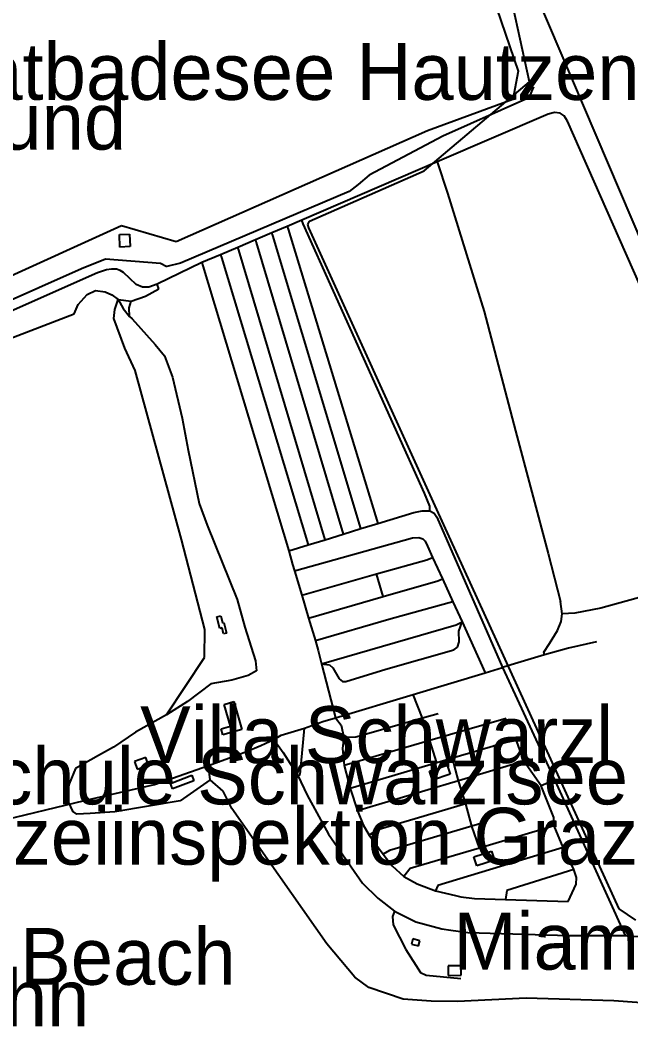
# Model space of a CAD drawing. Extents: x -3657 to 4700, y -7332 to 8131.
# Drawn here: x -1096 to -630, y -1167 to -385 of the extents above; entities that cross this region are included whole.
import ezdxf

# ---------------------------------------------------------------- set-up
doc = ezdxf.new("R2010")
doc.units = 0
for name, color, linetype in [('OSM_BUILDING_YES', 9, 'CONTINUOUS'), ('OSM_HIGHWAY_FOOTWAY', 8, 'CONTINUOUS'), ('OSM_HIGHWAY_PATH', 8, 'CONTINUOUS'), ('OSM_HIGHWAY_SERVICE', 8, 'CONTINUOUS'), ('OSM_HIGHWAY_TRACK', 8, 'CONTINUOUS'), ('OSM_LABELS', 8, 'CONTINUOUS'), ('OSM_LANDUSE_COMMERCIAL', 3, 'CONTINUOUS'), ('OSM_LANDUSE_FOREST', 3, 'CONTINUOUS'), ('OSM_NATURAL_WATER', 4, 'CONTINUOUS')]:
    doc.layers.add(name, color=color, linetype=linetype)

msp = doc.modelspace()

# ---------------------------------------------------------------- linework, layer by layer
at = {"layer": 'OSM_BUILDING_YES'}
for p, q in [((-1020.016537, -549.075655), (-1012.287971, -548.708712)), ((-1019.56147, -558.61618), (-1020.016537, -549.075655)), ((-1012.287971, -548.708712), (-1011.832904, -558.249237)), ((-1011.832904, -558.249237), (-1019.56147, -558.61618)), ((-945.521958, -841.106891), (-942.510927, -840.350766)), ((-943.299711, -849.969127), (-945.521958, -841.106891)), ((-942.510927, -840.350766), (-941.183646, -845.621405)), ((-941.5477, -849.524347), (-943.299711, -849.969127)), ((-940.387278, -854.161175), (-941.5477, -849.524347)), ((-941.183646, -845.621405), (-940.281095, -845.399015)), ((-940.281095, -845.399015), (-938.218122, -853.61632)), ((-938.218122, -853.61632), (-940.387278, -854.161175)), ((-939.954963, -908.046237), (-932.590451, -905.922414)), ((-932.590451, -905.922414), (-926.48496, -927.149525)), ((-935.161584, -924.714356), (-939.954963, -908.046237)), ((-942.245471, -926.749224), (-935.161584, -924.714356)), ((-940.933359, -931.319335), (-942.245471, -926.749224)), ((-926.48496, -927.149525), (-940.933359, -931.319335)), ((-999.819117, -948.587907), (-1008.594339, -951.756963)), ((-1008.594339, -951.756963), (-1006.478274, -957.628055)), ((-997.703052, -954.458999), (-999.819117, -948.587907)), ((-903.595055, -948.07641), (-902.176761, -946.730952)), ((-899.59046, -952.301818), (-903.595055, -948.07641)), ((-902.176761, -946.730952), (-898.172166, -950.956359)), ((-898.172166, -950.956359), (-899.59046, -952.301818)), ((-1006.478274, -957.628055), (-997.703052, -954.458999)), ((-783.244822, -959.006872), (-769.75965, -954.525716)), ((-780.954315, -965.934316), (-783.244822, -959.006872)), ((-769.75965, -954.525716), (-767.461558, -961.46428)), ((-980.979315, -968.425082), (-964.71823, -962.198166)), ((-979.386578, -972.594892), (-980.979315, -968.425082)), ((-963.125493, -966.356856), (-979.386578, -972.594892)), ((-964.71823, -962.198166), (-963.125493, -966.356856)), ((-767.461558, -961.46428), (-780.954315, -965.934316)), ((-749.183006, -1024.534042), (-735.697834, -1020.052886)), ((-735.697834, -1020.052886), (-733.399742, -1026.99145)), ((-746.892499, -1031.461486), (-749.183006, -1024.534042)), ((-733.399742, -1026.99145), (-746.892499, -1031.461486)), ((-795.827444, -1087.2591), (-796.843762, -1091.139803)), ((-796.843762, -1091.139803), (-791.489132, -1092.551979)), ((-790.46523, -1088.671276), (-795.827444, -1087.2591)), ((-791.489132, -1092.551979), (-790.46523, -1088.671276)), ((-759.06556, -1107.718967), (-768.940528, -1107.830162)), ((-768.940528, -1107.830162), (-768.857099, -1115.046712)), ((-758.982131, -1114.935517), (-759.06556, -1107.718967)), ((-768.857099, -1115.046712), (-758.982131, -1114.935517))]:
    msp.add_line(p, q, dxfattribs=at)
at = {"layer": 'OSM_HIGHWAY_FOOTWAY'}
for p, q in [((-1000.008728, -596.066631), (-989.868303, -590.429048)), ((-989.868303, -590.429048), (-991.089402, -586.870811)), ((-1020.858413, -598.601876), (-1010.998613, -600.014051)), ((-1010.998613, -600.014051), (-1000.008728, -596.066631)), ((-818.664257, -825.728633), (-823.7686, -808.382224)), ((-788.546361, -918.631994), (-795.584741, -900.396026)), ((-782.85043, -935.700415), (-788.546361, -918.631994)), ((-777.541308, -952.713239), (-782.85043, -935.700415)), ((-952.044595, -954.636911), (-936.595047, -949.132762)), ((-761.007182, -966.412454), (-765.701963, -949.221718)), ((-993.235804, -969.303522), (-952.044595, -954.636911)), ((-755.440187, -983.892296), (-761.007182, -966.412454)), ((-1046.691088, -981.523844), (-993.235804, -969.303522)), ((-1117.14315, -998.369876), (-1046.691088, -981.523844)), ((-750.798497, -1001.016315), (-755.440187, -983.892296)), ((-745.094982, -1017.873466), (-750.798497, -1001.016315)), ((-809.995218, -1065.943033), (-811.489357, -1070.012767)), ((-811.489357, -1070.012767), (-810.981198, -1076.51767)), ((-810.981198, -1076.51767), (-801.318594, -1095.242896)), ((-801.318594, -1095.242896), (-790.032915, -1112.845053)), ((-790.032915, -1112.845053), (-785.831124, -1115.002234)), ((-785.831124, -1115.002234), (-759.315847, -1117.526359))]:
    msp.add_line(p, q, dxfattribs=at)
at = {"layer": 'OSM_HIGHWAY_PATH'}
for p, q in [((-1044.529517, -594.943562), (-1038.249583, -591.93018)), ((-1038.249583, -591.93018), (-1030.907824, -592.753022)), ((-1030.907824, -592.753022), (-1025.848988, -595.032518)), ((-1051.575481, -602.549295), (-1044.529517, -594.943562)), ((-1025.848988, -595.032518), (-1020.858413, -598.601876)), ((-1023.399207, -606.207609), (-1020.858413, -598.601876)), ((-1020.858413, -598.601876), (-1017.195118, -605.651634)), ((-1012.462414, -605.151257), (-1010.998613, -600.014051)), ((-1134.132343, -640.311093), (-1054.669941, -609.587934)), ((-1054.669941, -609.587934), (-1051.575481, -602.549295)), ((-1024.241082, -613.257367), (-1023.399207, -606.207609)), ((-1017.195118, -605.651634), (-1012.30314, -611.678399)), ((-1012.30314, -611.678399), (-1012.462414, -605.151257)), ((-1015.791992, -635.796578), (-1024.241082, -613.257367)), ((-1012.30314, -611.678399), (-1010.149153, -613.535354)), ((-1010.149153, -613.535354), (-992.682139, -632.983347)), ((-992.682139, -632.983347), (-985.636174, -641.712149)), ((-1007.896568, -652.987314), (-1015.791992, -635.796578)), ((-985.636174, -641.712149), (-979.439669, -658.057803)), ((-972.67433, -782.062385), (-1007.896568, -652.987314)), ((-979.439669, -658.057803), (-972.113079, -689.348055)), ((-972.113079, -689.348055), (-967.607909, -713.855417)), ((-967.607909, -713.855417), (-959.151235, -754.441565)), ((-959.151235, -754.441565), (-952.95473, -771.065207)), ((-952.95473, -771.065207), (-930.125501, -827.997009)), ((-954.646065, -850.825328), (-972.67433, -782.062385)), ((-930.125501, -827.997009), (-924.209621, -849.124045)), ((-954.92669, -872.241471), (-954.646065, -850.825328)), ((-924.209621, -849.124045), (-916.041157, -874.776715)), ((-983.944839, -915.918838), (-954.92669, -872.241471)), ((-916.041157, -874.776715), (-915.191697, -882.382448)), ((-915.191697, -882.382448), (-921.676411, -886.05188)), ((-934.077006, -889.432206), (-950.13331, -892.245438)), ((-921.676411, -886.05188), (-934.077006, -889.432206)), ((-950.13331, -892.245438), (-967.888534, -905.77786)), ((-967.888534, -905.77786), (-983.944839, -915.918838)), ((-983.944839, -915.918838), (-1007.615943, -929.162153)), ((-1007.615943, -929.162153), (-1024.521707, -940.715306)), ((-1024.521707, -940.715306), (-1036.072842, -947.197971)), ((-1036.072842, -947.197971), (-1053.547441, -957.060961)), ((-1053.547441, -957.060961), (-1058.333236, -968.625233)), ((-950.641469, -965.61185), (-952.044595, -954.636911)), ((-1058.333236, -968.625233), (-1060.593406, -979.044198)), ((-950.641469, -965.61185), (-973.57688, -981.746234)), ((-940.781669, -974.351772), (-950.641469, -965.61185)), ((-934.01633, -987.595087), (-940.781669, -974.351772)), ((-1060.593406, -979.044198), (-1055.731766, -989.552118)), ((-973.57688, -981.746234), (-1023.535727, -990.130332)), ((-1052.417356, -991.887212), (-1055.731766, -989.552118)), ((-1042.458959, -991.308998), (-1052.417356, -991.887212)), ((-1023.535727, -990.130332), (-1042.458959, -991.308998)), ((-861.599893, -1091.028608), (-934.01633, -987.595087)), ((-840.188958, -1116.392171), (-861.599893, -1091.028608)), ((-829.479699, -1124.275891), (-840.188958, -1116.392171)), ((-803.275385, -1133.2938), (-829.479699, -1124.275891)), ((-781.856866, -1134.705975), (-803.275385, -1133.2938)), ((-709.440429, -1132.448718), (-761.849057, -1134.983963)), ((-642.378621, -1134.427988), (-709.440429, -1132.448718)), ((-761.849057, -1134.983963), (-781.856866, -1134.705975)), ((-566.579515, -1140.065571), (-642.378621, -1134.427988))]:
    msp.add_line(p, q, dxfattribs=at)
at = {"layer": 'OSM_HIGHWAY_SERVICE'}
for p, q in [((-692.534665, -456.972897), (-777.412372, -493.578267)), ((-687.650271, -455.883187), (-692.534665, -456.972897)), ((-683.471233, -456.361325), (-687.650271, -455.883187)), ((-680.27059, -458.307237), (-683.471233, -456.361325)), ((-677.646367, -462.365851), (-680.27059, -458.307237)), ((-617.804967, -598.401725), (-677.646367, -462.365851)), ((-777.412372, -493.578267), (-880.796165, -538.156313)), ((-880.796165, -538.156313), (-891.755711, -542.815381)), ((-879.567482, -540.902828), (-880.796165, -538.156313)), ((-891.755711, -542.815381), (-903.504042, -547.808033)), ((-891.755711, -542.815381), (-891.07311, -545.061518)), ((-891.07311, -545.061518), (-822.752282, -769.741987)), ((-787.052222, -746.624562), (-879.567482, -540.902828)), ((-916.071494, -553.14539), (-929.495991, -558.83857)), ((-903.504042, -547.808033), (-916.071494, -553.14539)), ((-916.071494, -553.14539), (-915.487491, -555.091301)), ((-902.920038, -549.753944), (-903.504042, -547.808033)), ((-835.562437, -773.722765), (-902.920038, -549.753944)), ((-929.495991, -558.83857), (-942.761214, -564.476153)), ((-928.858896, -560.973512), (-929.495991, -558.83857)), ((-862.843744, -782.206938), (-928.858896, -560.973512)), ((-915.487491, -555.091301), (-849.077947, -777.925934)), ((-957.004832, -570.536276), (-991.089402, -586.870811)), ((-942.761214, -564.476153), (-957.004832, -570.536276)), ((-957.004832, -570.536276), (-956.291893, -572.882489)), ((-942.761214, -564.476153), (-942.131704, -566.544378)), ((-942.131704, -566.544378), (-875.805589, -786.232195)), ((-1036.785781, -578.386638), (-1145.804829, -626.55628)), ((-1029.906675, -575.995947), (-1036.785781, -578.386638)), ((-1025.947586, -575.384375), (-1029.906675, -575.995947)), ((-1022.117433, -575.540048), (-1025.947586, -575.384375)), ((-1019.311182, -576.462966), (-1022.117433, -575.540048)), ((-1016.906908, -578.008575), (-1019.311182, -576.462966)), ((-1007.092615, -587.11544), (-1016.906908, -578.008575)), ((-956.291893, -572.882489), (-890.587704, -790.835665)), ((-1002.253729, -589.228143), (-1007.092615, -587.11544)), ((-997.460349, -589.205904), (-1002.253729, -589.228143)), ((-991.089402, -586.870811), (-997.460349, -589.205904)), ((-782.880768, -756.687703), (-787.052222, -746.624562)), ((-782.880768, -760.201462), (-782.880768, -756.687703)), ((-822.752282, -769.741987), (-795.213102, -761.324531)), ((-795.213102, -761.324531), (-788.652543, -760.03467)), ((-788.652543, -760.03467), (-782.880768, -760.201462)), ((-782.880768, -760.201462), (-779.718048, -761.847147)), ((-779.718048, -761.847147), (-777.51097, -765.094039)), ((-777.51097, -765.094039), (-727.476278, -879.958398)), ((-849.077947, -777.925934), (-835.562437, -773.722765)), ((-835.562437, -773.722765), (-822.752282, -769.741987)), ((-886.332821, -805.902577), (-796.130822, -780.894838)), ((-862.843744, -782.206938), (-849.077947, -777.925934)), ((-796.130822, -780.894838), (-791.428456, -780.594612)), ((-791.428456, -780.594612), (-788.174722, -781.617605)), ((-788.174722, -781.617605), (-786.445465, -783.441202)), ((-890.587704, -790.835665), (-875.805589, -786.232195)), ((-875.805589, -786.232195), (-862.843744, -782.206938)), ((-786.445465, -783.441202), (-784.716208, -787.110635)), ((-784.716208, -787.110635), (-780.772288, -795.7616)), ((-890.587704, -790.835665), (-887.751116, -801.143434)), ((-785.118184, -797.485121), (-780.772288, -795.7616)), ((-780.772288, -795.7616), (-773.339516, -812.085015)), ((-887.751116, -801.143434), (-886.332821, -805.902577)), ((-823.7686, -808.382224), (-785.118184, -797.485121)), ((-886.332821, -805.902577), (-880.78858, -824.461011)), ((-880.78858, -824.461011), (-823.7686, -808.382224)), ((-776.881459, -813.663983), (-773.339516, -812.085015)), ((-773.339516, -812.085015), (-765.277233, -829.787248)), ((-818.664257, -825.728633), (-776.881459, -813.663983)), ((-880.78858, -824.461011), (-875.487042, -842.152123)), ((-875.487042, -842.152123), (-818.664257, -825.728633)), ((-765.277233, -829.787248), (-812.376739, -842.652501)), ((-765.277233, -829.787248), (-758.329867, -845.032072)), ((-681.863327, -838.816276), (-683.122348, -829.375826)), ((-875.487042, -842.152123), (-870.306854, -859.554129)), ((-812.376739, -842.652501), (-870.306854, -859.554129)), ((-682.561098, -844.576173), (-681.863327, -838.816276)), ((-865.536228, -876.978374), (-762.842621, -847.133656)), ((-762.842621, -847.133656), (-758.329867, -845.032072)), ((-760.711388, -852.115189), (-758.329867, -845.032072)), ((-758.329867, -845.032072), (-740.627734, -883.894699)), ((-691.442502, -861.577877), (-685.443193, -851.503617)), ((-685.443193, -851.503617), (-682.561098, -844.576173)), ((-870.306854, -859.554129), (-868.12253, -866.859636)), ((-760.506607, -860.354733), (-760.711388, -852.115189)), ((-868.12253, -866.859636), (-865.536228, -876.978374)), ((-816.449594, -881.203782), (-764.571879, -866.459334)), ((-764.571879, -866.459334), (-761.727706, -864.324392)), ((-761.727706, -864.324392), (-760.506607, -860.354733)), ((-695.833905, -868.060541), (-691.442502, -861.577877)), ((-676.918259, -865.180593), (-695.41676, -870.117647)), ((-655.537662, -860.354733), (-676.918259, -865.180593)), ((-695.41676, -870.117647), (-723.403422, -878.657418)), ((-695.41676, -870.117647), (-695.833905, -868.060541)), ((-865.536228, -876.978374), (-855.001411, -918.242812)), ((-865.536228, -876.978374), (-859.574842, -877.856814)), ((-859.574842, -877.856814), (-856.935449, -879.991757)), ((-856.935449, -879.991757), (-852.255836, -888.631603)), ((-847.068065, -890.566394), (-816.449594, -881.203782)), ((-740.627734, -883.894699), (-734.05959, -881.915429)), ((-734.05959, -881.915429), (-727.476278, -879.958398)), ((-723.403422, -878.657418), (-727.476278, -879.958398)), ((-727.476278, -879.958398), (-687.339308, -966.06775)), ((-852.255836, -888.631603), (-849.608859, -890.66647)), ((-849.608859, -890.66647), (-847.068065, -890.566394)), ((-795.584741, -900.396026), (-740.627734, -883.894699)), ((-855.001411, -918.242812), (-795.584741, -900.396026)), ((-878.551164, -926.115412), (-864.664015, -921.189477)), ((-864.664015, -921.189477), (-855.001411, -918.242812)), ((-855.001411, -918.242812), (-850.625177, -923.935992)), ((-788.546361, -918.631994), (-839.536695, -933.198529)), ((-776.471898, -915.184951), (-788.546361, -918.631994)), ((-724.670027, -918.732069), (-782.85043, -935.700415)), ((-896.526337, -931.65292), (-878.551164, -926.115412)), ((-882.055185, -961.67555), (-878.551164, -926.115412)), ((-850.625177, -923.935992), (-848.569788, -933.231888)), ((-911.922794, -939.447684), (-901.964396, -934.94429)), ((-901.964396, -934.94429), (-896.526337, -931.65292)), ((-901.964396, -934.94429), (-894.850171, -944.829519)), ((-848.569788, -933.231888), (-849.608859, -941.838375)), ((-839.536695, -933.198529), (-848.569788, -933.231888)), ((-782.85043, -935.700415), (-848.372592, -954.803704)), ((-724.495585, -937.056993), (-765.701963, -949.221718)), ((-716.827694, -935.700415), (-724.495585, -937.056993)), ((-711.071088, -951.501214), (-716.827694, -935.700415)), ((-936.595047, -949.132762), (-922.874756, -943.962198)), ((-922.874756, -943.962198), (-911.922794, -939.447684)), ((-894.850171, -944.829519), (-883.685844, -962.442795)), ((-849.608859, -941.838375), (-848.372592, -954.803704)), ((-777.541308, -952.713239), (-843.814331, -972.261307)), ((-765.701963, -949.221718), (-777.541308, -952.713239)), ((-711.071088, -951.501214), (-761.007182, -966.412454)), ((-697.94997, -970.22644), (-711.071088, -951.501214)), ((-848.372592, -954.803704), (-843.814331, -972.261307)), ((-883.685844, -962.442795), (-882.055185, -961.67555)), ((-883.685844, -962.442795), (-876.586788, -977.298437)), ((-761.007182, -966.412454), (-838.042556, -989.418684)), ((-692.481573, -968.080378), (-697.94997, -970.22644)), ((-687.339308, -966.06775), (-692.481573, -968.080378)), ((-687.339308, -966.06775), (-633.762673, -1084.657139)), ((-843.814331, -972.261307), (-838.042556, -989.418684)), ((-688.082586, -994.533651), (-697.94997, -970.22644)), ((-876.586788, -977.298437), (-860.287781, -1007.26547)), ((-755.440187, -983.892296), (-823.366623, -1004.207609)), ((-744.435134, -980.600927), (-755.440187, -983.892296)), ((-838.042556, -989.418684), (-833.840764, -1000.137875)), ((-833.840764, -1000.137875), (-829.267334, -1007.965998)), ((-739.656923, -997.691587), (-750.798497, -1001.016315)), ((-687.968819, -1000.938479), (-688.082586, -994.533651)), ((-860.287781, -1007.26547), (-834.402014, -1044.715921)), ((-823.366623, -1004.207609), (-829.267334, -1007.965998)), ((-829.267334, -1007.965998), (-818.633919, -1022.588131)), ((-750.798497, -1001.016315), (-813.704019, -1019.76378)), ((-687.968819, -1000.938479), (-745.094982, -1017.873466)), ((-681.066959, -1017.428686), (-687.968819, -1000.938479)), ((-813.704019, -1019.76378), (-818.633919, -1022.588131)), ((-818.633919, -1022.588131), (-811.769982, -1031.461486)), ((-745.094982, -1017.873466), (-797.837326, -1033.496353)), ((-681.066959, -1017.428686), (-776.813199, -1046.394965)), ((-672.928832, -1034.107925), (-681.066959, -1017.428686)), ((-811.769982, -1031.461486), (-802.714135, -1039.500879)), ((-797.837326, -1033.496353), (-802.714135, -1039.500879)), ((-802.714135, -1039.500879), (-792.543372, -1045.093984)), ((-672.928832, -1034.107925), (-724.093608, -1050.286787)), ((-670.790014, -1040.212527), (-672.928832, -1034.107925)), ((-834.402014, -1044.715921), (-822.623346, -1056.046684)), ((-792.543372, -1045.093984), (-778.709315, -1050.486938)), ((-776.813199, -1046.394965), (-778.709315, -1050.486938)), ((-677.198884, -1058.726482), (-671.100977, -1045.505405)), ((-671.100977, -1045.505405), (-670.790014, -1040.212527)), ((-778.709315, -1050.486938), (-763.237013, -1054.056295)), ((-763.237013, -1054.056295), (-759.285509, -1054.968093)), ((-759.285509, -1054.968093), (-748.705185, -1056.291313)), ((-724.093608, -1050.286787), (-725.109926, -1057.203111)), ((-822.623346, -1056.046684), (-809.995218, -1065.943033)), ((-748.705185, -1056.291313), (-725.109926, -1057.203111)), ((-725.109926, -1057.203111), (-677.198884, -1058.726482)), ((-809.995218, -1065.943033), (-793.650703, -1074.10474)), ((-793.650703, -1074.10474), (-773.794584, -1079.631128)), ((-773.794584, -1079.631128), (-766.854801, -1080.609644)), ((-766.854801, -1080.609644), (-754.006724, -1082.422121)), ((-754.006724, -1082.422121), (-676.7514, -1084.601541)), ((-676.7514, -1084.601541), (-633.762673, -1084.657139)), ((-633.762673, -1084.657139), (-417.377991, -1101.136227))]:
    msp.add_line(p, q, dxfattribs=at)
at = {"layer": 'OSM_HIGHWAY_TRACK'}
for p, q in [((-703.698992, -436.324), (-707.331949, -444.496827)), ((-707.331949, -444.496827), (-772.983046, -473.807809)), ((-772.983046, -473.807809), (-829.312841, -503.785962)), ((-777.412372, -493.578267), (-769.304582, -517.462938)), ((-829.312841, -503.785962), (-837.716424, -510.83572)), ((-837.716424, -510.83572), (-844.52727, -516.284271)), ((-844.52727, -516.284271), (-973.319009, -571.025534)), ((-769.304582, -517.462938), (-741.484778, -607.764337)), ((-1048.966426, -574.984073), (-1030.672706, -567.489535)), ((-1030.672706, -567.489535), (-988.578945, -570.803144)), ((-1118.675211, -605.985219), (-1048.966426, -574.984073)), ((-988.578945, -570.803144), (-983.755228, -573.371747)), ((-973.319009, -571.025534), (-983.755228, -573.371747)), ((-741.484778, -607.764337), (-717.479958, -699.11097)), ((-717.479958, -699.11097), (-692.557418, -792.703739)), ((-692.557418, -792.703739), (-683.122348, -829.375826)), ((-587.687071, -816.8108), (-652.177746, -834.412956)), ((-652.177746, -834.412956), (-672.170386, -838.304779)), ((-672.170386, -838.304779), (-681.863327, -838.816276))]:
    msp.add_line(p, q, dxfattribs=at)
at = {"layer": 'OSM_LANDUSE_COMMERCIAL'}
msp.add_line((-756.94191, -236.551194), (-564.091811, -689.425892), dxfattribs=at)
at = {"layer": 'OSM_LANDUSE_FOREST'}
for p, q in [((-706.854128, -432.36546), (-747.537178, -244.379317)), ((-787.226665, -500.416755), (-706.854128, -432.36546)), ((-874.925791, -538.712288), (-787.226665, -500.416755)), ((-876.002785, -541.258652), (-874.925791, -538.712288)), ((-875.350521, -543.905091), (-876.002785, -541.258652)), ((-777.503385, -759.067274), (-875.350521, -543.905091)), ((-638.24509, -1064.197272), (-777.503385, -759.067274)), ((-625.480442, -1072.848238), (-638.24509, -1064.197272))]:
    msp.add_line(p, q, dxfattribs=at)
at = {"layer": 'OSM_NATURAL_WATER'}
for p, q in [((-764.169902, -280.784536), (-715.454907, -424.337186)), ((-715.454907, -424.337186), (-719.633945, -445.864524)), ((-719.633945, -445.864524), (-784.693455, -469.782553)), ((-784.693455, -469.782553), (-976.75477, -554.624282)), ((-1018.363125, -542.359482), (-1150.6513, -602.493698)), ((-976.75477, -554.624282), (-1018.363125, -542.359482))]:
    msp.add_line(p, q, dxfattribs=at)

# ---------------------------------------------------------------- texts
at = {"layer": 'OSM_LABELS'}
for s, p in [('Privatbadesee Hautzendorf', (-1226.250988, -446.156123)), ('Am Seegrund', (-1369.869328, -484.163632)), ('Villa Schwarzl', (-1004.237824, -952.837777)), ('Segelschule Schwarzlsee', (-1293.108721, -984.426032)), ('Autobahnpolizeiinspektion Graz-West', (-1440.390618, -1030.469627)), ('Miami Palace Lake Lounge', (-764.957169, -1110.672304)), ('Paradise Beach', (-1341.157801, -1122.256909)), ('Pyhrn Autobahn', (-1459.309788, -1154.053027))]:
    msp.add_text(s, height=43.418293, dxfattribs=at).set_placement(p)

doc.saveas('drawing.dxf')
